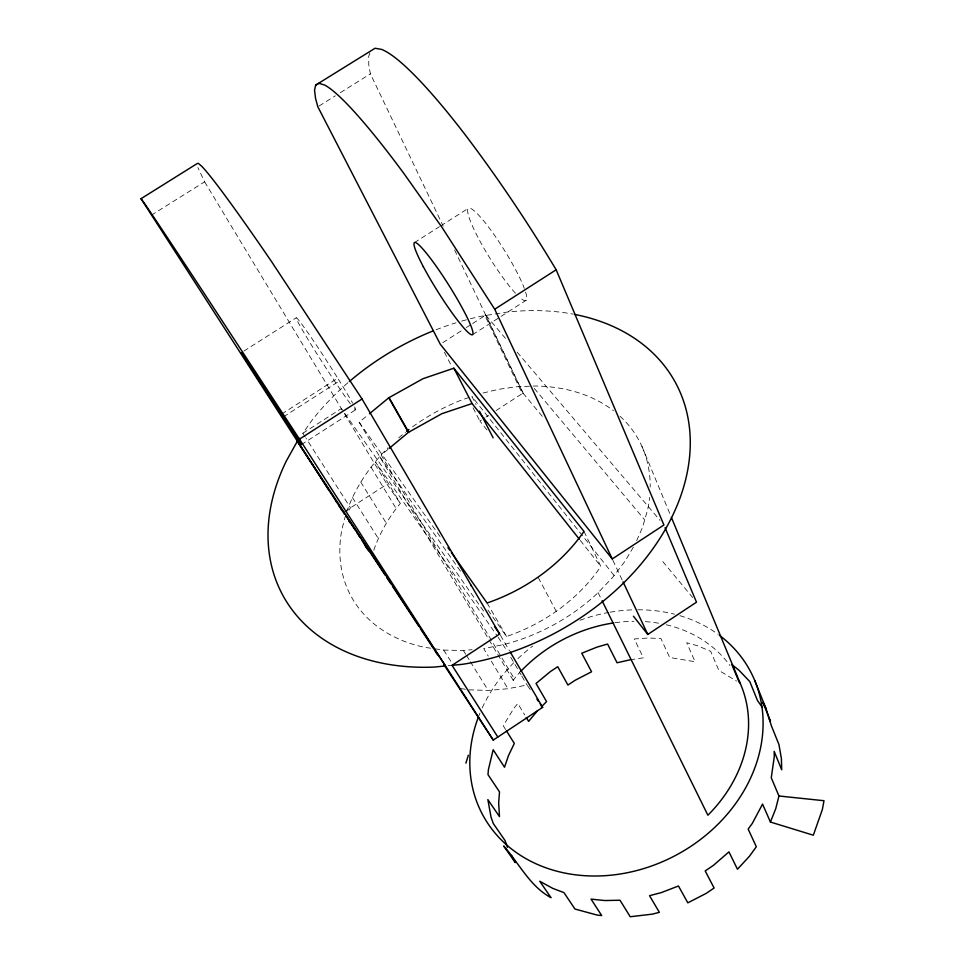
<?xml version="1.0" encoding="UTF-8"?>
<svg xmlns="http://www.w3.org/2000/svg" width="965" height="965" viewBox="0 0 965 965"><rect width="100%" height="100%" fill="white"/><g stroke="black" fill="none" stroke-linecap="round" stroke-linejoin="round"><path stroke-width="0.72" stroke-dasharray="4.83 3.62" d="M345.615 515.153L341.875 529.52A163.688 121.602 -28.4 0 0 424.95 647.382L430.692 648.203M369.933 52.942L368.69 56.392L368.799 65.234L370.403 73.847L443.225 226.196M373.781 550.207C379.691 533.163 388.835 517.24 400.366 503.392L375.385 461.897L497.265 635.971M346.58 512.125C354.191 490.003 367.231 470.16 382.948 452.959A163.688 121.602 -28.4 0 1 387.978 447.76M636.683 540.617L642.509 527.409L647.527 510.171A163.688 121.602 -28.4 0 0 649.59 497.385M484.949 315.615L485.492 314.602L523.295 393.455L522.27 393.599L484.949 315.615L472.548 323.577M633.39 547.167L624.898 561.401L612.558 577.528L598.107 592.679A163.688 121.602 -28.4 0 1 504.321 644.415L483.706 648.601L488.266 656.128M348.896 510.159L350.476 507.819L306.062 438.327M305.254 437.061L302.841 433.273L311.671 420.716A223.277 162.88 -28.4 0 1 348.196 382.49M583.982 531.401L600.845 566.419C578.578 599.289 543.946 623.824 506.553 636.49L487.446 609.398M387.99 449.376L381.175 455.058L514.321 678.817L513.187 680.301L515.78 676.935A137.488 115.04 -28.4 0 1 519.677 672.569M513.187 680.301L359.173 422.248L368.28 414.709M486.951 429.992L479.882 421.005L484.876 417.785M486.119 416.977L488.616 415.372M496.094 410.535L523.018 393.117L454.286 249.32M344.505 511.679L386.989 484.213L400.366 503.392M281.696 414.057L337.726 378.183L339.451 380.982A54.764 2.232 57.2 0 1 352.611 403.093M283.481 416.82L339.451 380.982M442.79 342.671L461.391 330.742M466.348 327.557L471.306 324.373M302.841 433.273L341.357 408.557L343.95 412.248M301.321 444.672L355.639 409.775M472.645 334.638L526.082 300.32M243.843 351.103L296.219 317.787M414.383 242.637L439.485 226.666M440.74 225.87L468.351 208.307M319.089 105.993L335.362 95.8M340.368 92.664L370.403 73.847M151.252 215.267L204.616 181.83L197.885 167.536M469.087 397.459L461.982 399.86A163.688 121.602 -28.4 0 0 411.331 427.736M482.97 393.044L498.543 389.317L516.963 386.736L535.129 386.012A163.688 121.602 -28.4 0 1 613.523 410.764M469.002 689.842L488.206 690.421L507.988 688.745L527.047 684.981L531.148 690.868M630.157 659.795L643.365 657.828L634.27 638.975L648.215 638.01L660.928 638.528L669.698 657.503L695.126 661.749L686.694 642.714L697.623 645.802L710.71 651.351L718.865 670.422L736.548 681.073M448.122 665.717L450.739 665.464M435.01 648.83L443.671 650.072L463.369 650.494L472.09 649.686M460.558 688.54L466.192 689.408M486.022 315.446L505.455 338.353M517.119 352.092L660.024 520.4M534.296 388.437L644.692 519.87M523.018 393.117L544.441 418.931M662.81 561.582L692.653 597.54M614.102 575.502L471.933 396.494L476.034 404.504M580.315 540.448L600.845 566.419M359.173 422.248L441.837 539.061M379.776 456.71L462.259 573.692M344.819 413.49L484.985 613.065M498.133 637.214L507.023 650.929M443.671 650.072L452.38 663.739M352.382 497.542L378.28 538.446M505.6 729.528L503.223 725.74L513.742 708.527L517.795 703.461L524.755 714.981M360.741 482.03L386.265 523.175M463.369 650.494L465.697 654.234M466.481 655.488L469.581 660.47M470.353 661.725L488.206 690.421M370.982 467.096L396.12 508.495M491.306 661.146L507.988 688.745M204.616 181.83L343.673 412.405M344.445 413.683L386.989 484.213M510.726 657.237L521.112 674.897M521.848 676.151L527.047 684.981M500.449 635.296L509.484 650.736M487.084 603.004L506.553 636.49M538.217 577.48L556.395 611.629M444.407 352.201L451.909 366.76M473.067 407.785L479.882 421.005M598.107 592.679L601.436 599.422M612.884 560.291L622.413 580.52M641.966 446.433L670.82 516.022M620.013 416.217A163.688 121.602 -28.4 0 1 650.181 487.12M398.666 437.857A163.688 121.602 -28.4 0 1 405.469 432.224M615.115 622.715A137.488 115.04 -28.4 0 1 633.921 621.291M645.368 621.617A137.488 115.04 -28.4 0 1 660.772 623.595M666.236 624.753A137.488 115.04 -28.4 0 1 729.95 665.524M478.893 715.753A151.879 127.115 -28.4 0 1 479.943 713.135M482.211 707.936A151.879 127.115 -28.4 0 1 513.633 662.834M517.879 658.661A151.879 127.115 -28.4 0 1 532.656 646.104M579.941 620.29A151.879 127.115 -28.4 0 1 608.662 612.461M610.121 612.208A151.879 127.115 -28.4 0 1 634.91 609.796M637.805 609.771A151.879 127.115 -28.4 0 1 674.535 614.198M679.939 615.682A151.879 127.115 -28.4 0 1 718.141 634.367M436.047 329.753A223.277 162.88 -28.4 0 1 455.975 322.817M461.704 321.104A223.277 162.88 -28.4 0 1 468.906 319.138M470.353 318.776A223.277 162.88 -28.4 0 1 481.921 316.11L506.492 312.165A223.277 162.88 -28.4 0 1 573.234 314.156M354.613 406.916A54.764 2.232 57.2 0 1 353.081 407.314M350.379 403.804A54.764 2.232 57.2 0 1 310.633 343.745A54.764 2.232 57.2 0 1 299.464 321.116A54.764 2.232 57.2 0 1 337.726 378.183M525.599 292.057A54.317 8.251 58 0 1 519.484 297.232M515.527 293.3A54.317 8.251 58 0 1 472.5 226.124A54.317 8.251 58 0 1 483.091 220.153A54.317 8.251 58 0 1 524.321 288.354"/><path stroke-width="1.45" d="M315.664 85.101L314.542 90.264L315.579 98.551L317.835 106.777L440.305 344.264L612.256 558.952L663.908 524.984L556.166 269.79C528.229 223.217 497.976 178.018 465.154 134.738A257.86 39.251 57.9 0 0 381.706 49.432L375.083 48.25L315.664 85.101L319.041 83.304L324.723 85.089A258.524 30.337 57.7 0 1 403.901 173.495L442.187 227.656L494.707 309.222L612.256 558.952M778.948 795.992L775.764 808.622L770.444 822.047L813.338 835.207L822.361 809.514L824.001 800.721L778.948 795.992L771.264 777.778L774.292 756.572L774.147 751.337L781.722 769.817L781.385 758.49L778.948 744.546L771.409 725.849L766.041 708.624L754.739 680.506M465.902 763.158L468.339 755.245M297.751 440.51L286.267 461.101A223.277 162.88 -28.4 0 0 434.009 667.092L445.492 665.971L297.341 441.258L329.077 490.377M537.131 711.145L528.627 721.386L526.299 717.538M541.317 706.899L546.552 701.603L536.033 683.461L550.388 671.568L557.746 666.706L567.927 685.053L575.164 680.253L591.581 671.773L581.75 653.233L597.082 647.081L607.6 644.053L617.069 662.762L630.157 659.795M389.124 448.435L408.436 432.356L441.91 413.671L472.078 403.551L579.386 539.266M369.426 413.768L388.798 397.773L423.056 378.666L453.876 368.196L583.982 531.401C560.882 564.911 525.37 589.905 487.084 603.004L451.403 552.595M633.438 616.201L647.792 634.439L696.501 602.172L665.078 527.746M443.96 664.752L493.248 740.083L542.644 707.357L510.244 652.026M497.831 737.043L452.054 665.331L499.689 634.017L362.032 398.991L271.684 261.792A259.669 10.603 57.1 0 0 201.926 166.438L198.271 163.278L196.969 163.7L140.999 198.718L331.055 493.489M494.707 309.222L556.166 269.79M362.032 398.991L299.488 439.147L209.345 301.237A260.369 1.399 56.9 0 0 144.002 202.686L140.999 198.718M452.054 665.331L462.187 664.342A223.277 162.88 -28.4 0 0 682.351 491.209A223.277 162.88 -28.4 0 0 574.645 314.421M447.929 547.674L449.666 550.134M762.193 707.224L757.501 700.566L749.793 681.579L738.9 670.144L731.868 664.583L739.214 682.279M494.502 626.623L499.689 634.017M536.902 699.118L538.542 701.471M540.183 703.823L542.644 707.357M247.39 362.285L241.31 352.647L247.124 361.236M246.039 359.595L244.748 357.653M298.619 440.752L296.882 438.146M296.11 436.988L284.856 419.896M246.738 360.657L248.319 363.021M247.896 362.406L249.597 364.963M294.759 434.938L301.321 444.672L299.512 441.729M249.151 364.3L250.972 367.05M250.502 366.338L255.58 374.058M251.925 368.509L253.445 370.813M292.286 431.198L293.565 433.14M357.122 532.62L345.615 515.153L355.156 529.942M358.763 535.117L362.876 541.353M364.517 543.85L385.071 575.031M386.712 577.528L390.825 583.765M392.466 586.25L418.762 626.164M420.414 628.661L433.562 648.625M348.667 520.593L350.331 523.114M365.24 545.744L367.725 549.519M255.037 373.238L259.006 379.269M288.402 425.3L289.874 427.543M283.191 417.363L285.278 420.535M258.427 378.389L264.507 387.677M263.891 386.736L267.703 392.574M278.451 410.125L283.626 418.038M274.856 404.625L279.753 412.103M266.412 390.596L269.633 395.541M268.33 393.539L276.074 405.421M272.552 401.09L276.195 406.663M273.035 401.838L261.744 384.48M265.761 390.668L267.57 393.443M275.435 404.444L281.696 414.057M281.08 413.129L284.639 418.617M258.355 379.245L262.215 385.204M283.481 416.82L286.907 422.103M286.34 421.235L299.114 441.089M256.714 376.724L258.789 379.933M253.626 371.947L257.148 377.399M254.012 372.562L248.246 363.612M330.706 492.898L333.962 497.928M335.591 500.449L339.656 506.746M341.284 509.267L344.541 514.309M334.324 498.543L336.773 502.343M339.222 506.13L341.67 509.93M298.547 437.688L493.248 740.083M434.359 649.867L437.555 654.825M289.536 426.18L291.032 428.484M292.902 431.379L294.192 433.381M251.141 368.099L252.541 370.283M249.802 366.037L246.063 360.21M356.748 532.403L359.933 537.324M362.321 541.027L368.678 550.882M294.964 434.6L296.086 436.349M296.472 436.94L297.461 438.484M245.339 359.077L242.336 354.324M298.016 439.377L299.777 442.127M506.396 730.795L514.321 743.436L508.471 755.607L504.502 767.211L493.175 749.757L488.399 769.648L487.988 774.642L499.508 791.879L498.664 802.832L499.484 816.619L487.856 799.599L491.028 817.114L493.32 823.591L504.972 840.419L507.445 847.354M300.091 442.645L301.249 444.515M389.04 397.628L408.665 432.224M388.798 397.773L408.436 432.356M511.462 855.388L515.31 862.626L503.682 845.967C519.242 863.47 529.676 886.123 551.039 897.703L539.749 881.262L552.776 888.379L563.958 892.625L574.959 909.03L597.202 915.073L601.702 915.556L591.05 899.127L604.753 900.538L620 900.236L630.242 916.75L652.412 914.132L659.36 912.335L649.542 895.677L661.302 892.613L678.455 885.991L687.816 902.83L706.103 893.433L714.112 888.017L705.186 870.925L713.328 865.424L728.949 851.878L737.465 869.236L749.503 856.184L756.331 846.751L748.152 829.104L752.314 823.386L762.555 804.098L770.444 822.047M453.876 368.196L472.078 403.551M479.46 411.174L493.139 437.857M766.041 708.624L762.905 702.411L770.492 721.265L768.514 717.321M602.1 600.773L707.888 815.22A137.488 115.04 -28.4 0 0 738.84 680.397M623.04 581.859L647.792 634.439M671.387 517.421L740.058 683.027M471.197 585.369L471.33 586.225M520.678 671.495A137.488 115.04 -28.4 0 1 613.668 622.92M406.627 431.307A163.688 121.602 -28.4 0 1 408.967 429.509M719.323 635.235A151.879 127.115 -28.4 0 1 734.679 804.882A151.879 127.115 -28.4 0 1 547.638 868.404A151.879 127.115 -28.4 0 1 478.387 717.067M349.33 381.525A223.277 162.88 -28.4 0 1 433.237 330.862M423.321 266.69A54.45 6.369 57.8 0 0 472.283 334.807A54.45 6.369 57.8 0 0 434.925 264.434A54.45 6.369 57.8 0 0 423.321 266.69"/></g></svg>
